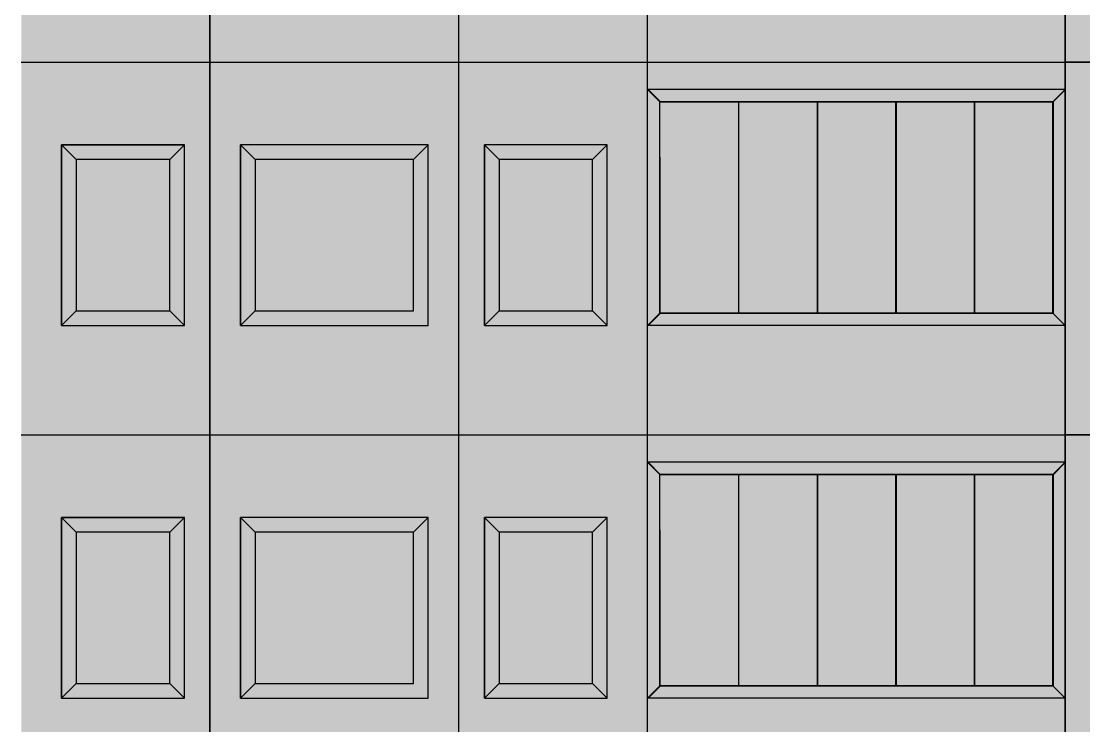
# Model space of a CAD drawing. Header units: millimetres. Extents: x -257254 to 390979, y -202328 to 355504.
# Drawn here: x 47715 to 56265, y 46753 to 52424 of the extents above; entities that cross this region are included whole.
import ezdxf

# ---------------------------------------------------------------- set-up
doc = ezdxf.new("R2010")
doc.units = ezdxf.units.MM
doc.layers.get('0').update_dxf_attribs({"lineweight": 25})
doc.layers.add('заливка', color=7, linetype='Continuous', lineweight=25)
doc.layers.add('разрез', color=40, linetype='Continuous')
doc.layers.add('фасадик', color=7, linetype='Continuous', lineweight=25, true_color=0x51362d)

# ---------------------------------------------------------------- blocks, each defined once
blk = doc.blocks.new('*U210')
for points in [[(0, 0), (988.7, 0), (988.7, 1453.5), (0, 1453.5)], [(118, 118), (870.7, 118), (870.7, 1335.5), (118, 1335.5)]]:
    blk.add_lwpolyline(points, close=True)
blk = doc.blocks.new('*U211')
for points in [[(0, 0), (1510.4, 0), (1510.4, 1453.5), (0, 1453.5)], [(118, 118), (1392.4, 118), (1392.4, 1335.5), (118, 1335.5)]]:
    blk.add_lwpolyline(points, close=True)

msp = doc.modelspace()

# ---------------------------------------------------------------- hatches: boundary and pattern name
h = msp.add_hatch(color=256)
h.dxf.hatch_style = 1
h.set_gradient(color1=(128, 128, 128), color2=(0, 255, 255), name='INVHEMISPHERICAL')
h.paths.add_polyline_path([(53487.01018, 51775.2328), (52855.01018, 51775.2328), (52855.01018, 50075.34196), (53487.01018, 50075.34196)])
h.paths.add_polyline_path([(54119.01018, 51775.2328), (53487.01018, 51775.2328), (53487.01018, 50075.34196), (54119.01018, 50075.34196)])
h.paths.add_polyline_path([(54751.01018, 51775.2328), (54119.01018, 51775.2328), (54119.01018, 50075.34196), (54751.01018, 50075.34196)])
h.paths.add_polyline_path([(55383.01018, 51775.2328), (54751.01018, 51775.2328), (54751.01018, 50075.34196), (55383.01018, 50075.34196)])
h.paths.add_polyline_path([(56015.01018, 51775.2328), (55383.01018, 51775.2328), (55383.01018, 50075.34196), (56015.01018, 50075.34196)])
h = msp.add_hatch(color=256)
h.dxf.hatch_style = 1
h.set_gradient(color1=(128, 128, 128), color2=(0, 255, 255), name='INVHEMISPHERICAL')
h.paths.add_polyline_path([(48910.25195, 51310.85472), (48157.57173, 51310.85472), (48157.57173, 50093.34196), (48910.25195, 50093.34196)])
h.paths.add_polyline_path([(50872.41495, 51310.85473), (49598.01024, 51310.85473), (49598.01024, 50093.34196), (50872.41495, 50093.34196)])
h.paths.add_polyline_path([(52312.34825, 51310.85472), (51559.66803, 51310.85472), (51559.66803, 50093.34196), (52312.34825, 50093.34196)])
h = msp.add_hatch(color=256)
h.dxf.hatch_style = 1
h.set_gradient(color1=(128, 128, 128), color2=(0, 255, 255), name='INVHEMISPHERICAL')
h.paths.add_polyline_path([(48910.25195, 51310.85472), (48157.57173, 51310.85472), (48157.57173, 50093.34196), (48910.25195, 50093.34196)])
h.paths.add_polyline_path([(50872.41495, 51310.85473), (49598.01024, 51310.85473), (49598.01024, 50093.34196), (50872.41495, 50093.34196)])
h.paths.add_polyline_path([(52312.34825, 51310.85472), (51559.66803, 51310.85472), (51559.66803, 50093.34196), (52312.34825, 50093.34196)])
h = msp.add_hatch(color=256)
h.dxf.hatch_style = 1
h.set_gradient(color1=(128, 128, 128), color2=(0, 255, 255), name='INVHEMISPHERICAL')
h.paths.add_polyline_path([(53487.01018, 48775.2328), (52855.01018, 48775.2328), (52855.01018, 47075.34196), (53487.01018, 47075.34196)])
h.paths.add_polyline_path([(54119.01018, 48775.2328), (53487.01018, 48775.2328), (53487.01018, 47075.34196), (54119.01018, 47075.34196)])
h.paths.add_polyline_path([(54751.01018, 48775.2328), (54119.01018, 48775.2328), (54119.01018, 47075.34196), (54751.01018, 47075.34196)])
h.paths.add_polyline_path([(55383.01018, 48775.2328), (54751.01018, 48775.2328), (54751.01018, 47075.34196), (55383.01018, 47075.34196)])
h.paths.add_polyline_path([(56015.01018, 48775.2328), (55383.01018, 48775.2328), (55383.01018, 47075.34196), (56015.01018, 47075.34196)])
h = msp.add_hatch(color=256)
h.dxf.hatch_style = 1
h.set_gradient(color1=(128, 128, 128), color2=(0, 255, 255), name='INVHEMISPHERICAL')
h.paths.add_polyline_path([(48910.25195, 48310.85472), (48157.57173, 48310.85472), (48157.57173, 47093.34196), (48910.25195, 47093.34196)])
h.paths.add_polyline_path([(50872.41495, 48310.85473), (49598.01024, 48310.85473), (49598.01024, 47093.34196), (50872.41495, 47093.34196)])
h.paths.add_polyline_path([(52312.34825, 48310.85472), (51559.66803, 48310.85472), (51559.66803, 47093.34196), (52312.34825, 47093.34196)])
h = msp.add_hatch(color=256)
h.dxf.hatch_style = 1
h.set_gradient(color1=(128, 128, 128), color2=(0, 255, 255), name='INVHEMISPHERICAL')
h.paths.add_polyline_path([(48910.25195, 48310.85472), (48157.57173, 48310.85472), (48157.57173, 47093.34196), (48910.25195, 47093.34196)])
h.paths.add_polyline_path([(50872.41495, 48310.85473), (49598.01024, 48310.85473), (49598.01024, 47093.34196), (50872.41495, 47093.34196)])
h.paths.add_polyline_path([(52312.34825, 48310.85472), (51559.66803, 48310.85472), (51559.66803, 47093.34196), (52312.34825, 47093.34196)])
at = {"layer": 'заливка', "true_color": 0xf7f0b5}
h = msp.add_hatch(color=254, dxfattribs=at)
h.dxf.hatch_style = 1
h.paths.add_polyline_path([(62355.01018, 43095.34196), (56115.01018, 43095.34196), (56115.01018, 40095.34196), (62355.01018, 40095.34196)])
h.paths.add_polyline_path([(58282.92745, 41013.34196), (58282.92745, 42390.85472), (58244.92745, 42428.85472), (58244.92745, 40975.34196)], flags=0)
h.paths.add_polyline_path([(58244.92745, 42428.85472), (60355.46193, 42428.85472), (60355.46193, 40975.34196), (58244.92745, 40975.34196)], flags=16)
h.paths.add_polyline_path([(59475.46982, 41013.34196), (59482.92745, 41005.11766), (59482.92745, 41013.34196)], flags=16)
h.paths.add_polyline_path([(58362.92745, 42310.85472), (59402.92745, 42310.85472), (59509.92745, 42428.85472), (59535.69016, 42390.85472), (60317.46193, 42390.85472), (60317.46193, 41013.34196), (60355.46194, 40975.34196), (59509.92745, 40975.34196), (59509.92745, 42428.85472), (59402.92745, 42310.85472), (59402.92745, 41093.34196), (58362.92745, 41093.34196)], flags=16)
h.paths.add_polyline_path([(58362.92745, 42310.85472), (59402.92745, 42310.85472), (59402.92745, 41093.34196), (58362.92745, 41093.34196)], flags=0)
h.paths.add_polyline_path([(59509.92745, 40975.34196), (59535.69016, 41013.34196), (59509.92745, 41013.34196), (59509.92745, 42390.85472), (60317.46193, 42390.85472), (60317.46193, 41013.34196), (60355.46194, 40975.34196)], flags=16)
h.paths.add_polyline_path([(59589.92745, 42310.85472), (60237.46193, 42310.85472), (60237.46193, 41093.34196), (59589.92745, 41093.34196)], flags=0)
h.paths.add_polyline_path([(62355.01018, 46095.34196), (56115.01018, 46095.34196), (56115.01018, 43095.34196), (62355.01018, 43095.34196)])
h.paths.add_polyline_path([(60317.46193, 45390.85472), (60317.46193, 44013.34196), (60355.46193, 43975.34196), (60355.46193, 43975.34196), (60355.46193, 45428.85472)], flags=0)
h.paths.add_polyline_path([(58282.92745, 44013.34196), (58282.92745, 45390.85472), (58244.92745, 45428.85472), (58244.92745, 43975.34196)], flags=16)
h.paths.add_polyline_path([(59475.46982, 44013.34196), (59482.92745, 44005.11766), (59482.92745, 44013.34196)], flags=16)
h.paths.add_polyline_path([(59402.92745, 45310.85472), (59509.92745, 45428.85472), (59535.69016, 45390.85472), (60317.46193, 45390.85472), (60317.46193, 44013.34196), (60355.46194, 43975.34196), (58244.92746, 43975.34196), (58244.92746, 43975.34196), (59509.92745, 43975.34196), (59509.92745, 45428.85472), (59402.92745, 45310.85472), (59402.92745, 44093.34196), (59402.92745, 44093.34196), (58362.92745, 44093.34196), (58362.92745, 44093.34196), (58362.92745, 45310.85472)], flags=16)
h.paths.add_polyline_path([(58362.92745, 45310.85472), (59402.92745, 45310.85472), (59402.92745, 44093.34196), (58362.92745, 44093.34196)], flags=0)
h.paths.add_polyline_path([(59589.92745, 45310.85472), (60237.46193, 45310.85472), (60237.46193, 45310.85472), (60237.46193, 44093.34196), (60237.46193, 44093.34196), (59589.92745, 44093.34196), (59589.92745, 44093.34196)], flags=0)
h.paths.add_polyline_path([(59589.92745, 44093.34196), (59589.92745, 45310.85472), (60237.46193, 45310.85472), (60237.46193, 44093.34196)], flags=0)
h.paths.add_polyline_path([(62355.01018, 49095.34196), (56115.01018, 49095.34196), (56115.01018, 46095.34196), (62355.01018, 46095.34196)])
h.paths.add_polyline_path([(58282.92745, 47013.34196), (58282.92745, 48390.85472), (58244.92745, 48428.85472), (58244.92745, 46975.34196)], flags=0)
h.paths.add_polyline_path([(58244.92745, 48428.85472), (60355.46193, 48428.85472), (60355.46193, 46975.34196), (58244.92745, 46975.34196)], flags=16)
h.paths.add_polyline_path([(59475.46982, 47013.34196), (59482.92745, 47005.11766), (59482.92745, 47013.34196)], flags=16)
h.paths.add_polyline_path([(58362.92745, 48310.85472), (59402.92745, 48310.85472), (59509.92745, 48428.85472), (59535.69016, 48390.85472), (60317.46193, 48390.85472), (60317.46193, 47013.34196), (60355.46194, 46975.34196), (59509.92745, 46975.34196), (59509.92745, 48428.85472), (59402.92745, 48310.85472), (59402.92745, 47093.34196), (58362.92745, 47093.34196)], flags=16)
h.paths.add_polyline_path([(58362.92745, 48310.85472), (59402.92745, 48310.85472), (59402.92745, 47093.34196), (58362.92745, 47093.34196)], flags=0)
h.paths.add_polyline_path([(59509.92745, 46975.34196), (59535.69016, 47013.34196), (59509.92745, 47013.34196), (59509.92745, 48390.85472), (60317.46193, 48390.85472), (60317.46193, 47013.34196), (60355.46194, 46975.34196)], flags=0)
h.paths.add_polyline_path([(59589.92745, 48310.85472), (60237.46193, 48310.85472), (60237.46193, 47093.34196), (59589.92745, 47093.34196)], flags=0)
h.paths.add_polyline_path([(62355.01018, 52095.34196), (56115.01018, 52095.34196), (56115.01018, 49095.34196), (62355.01018, 49095.34196)])
h.paths.add_polyline_path([(58282.92745, 50013.34196), (58282.92745, 51390.85472), (58244.92745, 51428.85472), (58244.92745, 49975.34196)], flags=0)
h.paths.add_polyline_path([(58244.92745, 51428.85472), (60355.46193, 51428.85472), (60355.46193, 49975.34196), (58244.92745, 49975.34196)], flags=16)
h.paths.add_polyline_path([(59475.46982, 50013.34196), (59482.92745, 50005.11766), (59482.92745, 50013.34196)], flags=16)
h.paths.add_polyline_path([(59509.92745, 49975.34196), (59509.92745, 51428.85472), (59402.92745, 51310.85472), (59402.92745, 50093.34196), (58362.92745, 50093.34196), (58362.92745, 51310.85472), (59402.92745, 51310.85472), (59509.92745, 51428.85472), (59535.69016, 51390.85472), (60317.46193, 51390.85472), (60317.46193, 50013.34196), (60355.46194, 49975.34196)], flags=16)
h.paths.add_polyline_path([(59509.92745, 49975.34196), (59535.69016, 50013.34196), (59509.92745, 50013.34196), (59509.92745, 51390.85472), (60317.46193, 51390.85472), (60317.46193, 50013.34196), (60355.46194, 49975.34196)], flags=0)
h.paths.add_polyline_path([(58362.92745, 51310.85472), (59402.92745, 51310.85472), (59402.92745, 50093.34196), (58362.92745, 50093.34196)], flags=0)
h.paths.add_polyline_path([(59589.92745, 50093.34196), (59589.92745, 51310.85472), (60237.46193, 51310.85472), (60237.46193, 50093.34196)], flags=0)
h.paths.add_polyline_path([(62355.01018, 55095.34196), (56115.01018, 55095.34196), (56115.01018, 52095.34196), (62355.01018, 52095.34196)])
h.paths.add_polyline_path([(58282.92745, 53013.34196), (58282.92745, 54390.85472), (59475.46982, 54390.85472), (59509.92745, 54428.85472), (58244.92745, 54428.85472), (58244.92745, 52975.34196)], flags=16)
h.paths.add_polyline_path([(58244.92745, 54428.85472), (60355.46193, 54428.85472), (60355.46193, 52975.34196), (58244.92745, 52975.34196)], flags=16)
h.paths.add_polyline_path([(59475.46982, 53013.34196), (59482.92745, 53005.11766), (59482.92745, 53013.34196)], flags=16)
h.paths.add_polyline_path([(58362.92745, 54310.85472), (59402.92745, 54310.85472), (59402.92745, 53093.34196), (58362.92745, 53093.34196)], flags=16)
h.paths.add_polyline_path([(59509.92745, 52975.34196), (59509.92745, 54428.85472), (59535.69016, 54390.85472), (60317.46193, 54390.85472), (60317.46193, 53013.34196), (60355.46194, 52975.34196)], flags=16)
h.paths.add_polyline_path([(59509.92745, 52975.34196), (59535.69016, 53013.34196), (59509.92745, 53013.34196), (59509.92745, 54390.85472), (60317.46193, 54390.85472), (60317.46193, 53013.34196), (60355.46194, 52975.34196)], flags=0)
h.paths.add_polyline_path([(59589.92745, 54310.85472), (60237.46193, 54310.85472), (60237.46193, 53093.34196), (59589.92745, 53093.34196)], flags=0)
h.paths.add_polyline_path([(62355.01018, 58095.34196), (56115.01018, 58095.34196), (56115.01018, 55095.34196), (62355.01018, 55095.34196)])
h.paths.add_polyline_path([(58244.92745, 57428.85472), (60355.46193, 57428.85472), (60355.46193, 55975.34196), (58244.92745, 55975.34196)], flags=16)
h.paths.add_polyline_path([(58282.92745, 57390.85472), (59482.92745, 57390.85472), (60317.46193, 57390.85472), (60317.46193, 56013.34196), (59509.92745, 56013.34196), (58282.92745, 56013.34196)], flags=0)
h.paths.add_polyline_path([(58362.92745, 57310.85472), (59402.92745, 57310.85472), (59402.92745, 56093.34196), (58362.92745, 56093.34196)], flags=0)
h.paths.add_polyline_path([(59589.92745, 57310.85472), (60237.46193, 57310.85472), (60237.46193, 56093.34196), (59589.92745, 56093.34196)], flags=0)
h.paths.add_polyline_path([(62355.01018, 61095.34196), (56115.01018, 61095.34196), (56115.01018, 58095.34196), (62355.01018, 58095.34196)])
h.paths.add_polyline_path([(58244.92745, 60428.85472), (60355.46193, 60428.85472), (60355.46193, 58975.34196), (58244.92745, 58975.34196)], flags=16)
h.paths.add_polyline_path([(58282.92745, 60390.85472), (59482.92745, 60390.85472), (60317.46193, 60390.85472), (60317.46193, 59013.34196), (59509.92745, 59013.34196), (58282.92745, 59013.34196)], flags=0)
h.paths.add_polyline_path([(58362.92745, 60310.85472), (59402.92745, 60310.85472), (59402.92745, 59093.34196), (58362.92745, 59093.34196)], flags=0)
h.paths.add_polyline_path([(59589.92745, 60310.85472), (60237.46193, 60310.85472), (60237.46193, 59093.34196), (59589.92745, 59093.34196)], flags=0)
h.paths.add_polyline_path([(62355.01018, 64095.34196), (56115.01018, 64095.34196), (56115.01018, 61095.34196), (62355.01018, 61095.34196)])
h.paths.add_polyline_path([(58244.92745, 63428.85472), (60355.46193, 63428.85472), (60355.46193, 61975.34196), (58244.92745, 61975.34196)], flags=16)
h.paths.add_polyline_path([(58282.92745, 63390.85472), (59482.92745, 63390.85472), (60317.46193, 63390.85472), (60317.46193, 62013.34196), (59509.92745, 62013.34196), (58282.92745, 62013.34196)], flags=0)
h.paths.add_polyline_path([(58362.92745, 63310.85472), (59402.92745, 63310.85472), (59402.92745, 62093.34196), (58362.92745, 62093.34196)], flags=0)
h.paths.add_polyline_path([(59589.92745, 63310.85472), (60237.46193, 63310.85472), (60237.46193, 62093.34196), (59589.92745, 62093.34196)], flags=0)
at = {"layer": 'заливка', "transparency": 33554687}
h = msp.add_hatch(color=256, dxfattribs=at)
h.dxf.hatch_style = 1
h.set_gradient(color1=(82, 71, 46), color2=(247, 240, 181), name='CYLINDER')
h.paths.add_polyline_path([(49235.01018, 52095.34196), (49235.01018, 55095.34196), (47715.01018, 55095.34196), (47715.01018, 52095.34196)])
h.paths.add_polyline_path([(48910.25195, 54310.85472), (49028.25195, 54428.85472), (48910.25195, 54428.85472), (48910.25195, 53093.34196), (49028.25195, 52975.44227), (49028.25195, 53093.34196), (48157.57173, 53093.34196), (48039.57173, 52975.34196), (48157.57173, 52975.34196), (48157.57173, 54310.85472), (48039.57173, 54428.85471), (48039.57173, 54310.85472)], flags=0)
h.paths.add_polyline_path([(48039.57173, 52975.34196), (48039.57173, 54428.85472), (49028.25195, 54428.85472), (49028.25195, 52975.34196)], flags=16)
h.paths.add_polyline_path([(51235.01018, 55095.34196), (51235.01018, 52095.34196), (52755.01018, 52095.34196), (52755.01018, 55095.34196)])
h.paths.add_polyline_path([(52312.34825, 54310.85472), (52430.34825, 54428.85472), (52312.34825, 54428.85472), (52312.34825, 53093.34196), (52430.34825, 52975.44227), (52430.34825, 53093.34196), (51559.66803, 53093.34196), (51441.66803, 52975.34196), (51559.66803, 52975.34196), (51559.66803, 54310.85472), (51441.66803, 54428.85471), (51441.66803, 54310.85472)], flags=0)
h.paths.add_polyline_path([(51441.66803, 52975.34196), (51441.66803, 54428.85472), (52430.34825, 54428.85472), (52430.34825, 52975.34196)], flags=16)
at = {"layer": 'заливка', "true_color": 0xf7f0b5}
h = msp.add_hatch(color=254, dxfattribs=at)
h.dxf.hatch_style = 1
h.paths.add_polyline_path([(51235.01018, 55095.34196), (49235.01018, 55095.34196), (49235.01018, 52095.34196), (51235.01018, 52095.34196)])
h.paths.add_polyline_path([(49598.01024, 53093.34196), (49598.01024, 54310.85473), (49480.01024, 54428.85471), (49480.01024, 52975.34197)], flags=16)
h.paths.add_polyline_path([(51235.01018, 52095.34196), (49235.01018, 52095.34196), (49235.01018, 49095.34196), (51235.01018, 49095.34196)])
h.paths.add_polyline_path([(49598.01024, 50093.34196), (49598.01024, 51310.85473), (49480.01024, 51428.85471), (49480.01024, 49975.34197)], flags=16)
h.paths.add_polyline_path([(51235.01018, 49095.34196), (49235.01018, 49095.34196), (49235.01018, 46095.34196), (51235.01018, 46095.34196)])
h.paths.add_polyline_path([(49598.01024, 47093.34196), (49598.01024, 48310.85473), (49480.01024, 48428.85471), (49480.01024, 46975.34197)], flags=16)
h.paths.add_polyline_path([(51235.01018, 46095.34196), (49235.01018, 46095.34196), (49235.01018, 43095.34196), (51235.01018, 43095.34196)])
h.paths.add_polyline_path([(49598.01024, 44093.34196), (49598.01024, 45310.85473), (49480.01024, 45428.85471), (49480.01024, 43975.34197)], flags=16)
at = {"layer": 'заливка'}
h = msp.add_hatch(color=256, dxfattribs=at)
h.dxf.hatch_style = 1
h.set_gradient(color2=(111, 96, 62), name='CYLINDER')
h.paths.add_polyline_path([(56115.01018, 52095.34196), (56115.01018, 52975.34196), (52755.01018, 52975.34196), (52755.01018, 52095.34196)])
at = {"layer": 'заливка', "transparency": 33554687}
h = msp.add_hatch(color=256, dxfattribs=at)
h.dxf.hatch_style = 1
h.set_gradient(color1=(82, 71, 46), color2=(247, 240, 181), name='CYLINDER')
h.paths.add_polyline_path([(49235.01018, 49095.34196), (49235.01018, 52095.34196), (47715.01018, 52095.34196), (47715.01018, 49095.34196)])
h.paths.add_polyline_path([(48910.25195, 51310.85472), (49028.25195, 51428.85472), (48910.25195, 51428.85472), (48910.25195, 50093.34196), (49028.25195, 49975.44227), (49028.25195, 50093.34196), (48157.57173, 50093.34196), (48039.57173, 49975.34196), (48157.57173, 49975.34196), (48157.57173, 51310.85472), (48039.57173, 51428.85471), (48039.57173, 51310.85472)], flags=0)
h.paths.add_polyline_path([(48039.57173, 49975.34196), (48039.57173, 51428.85472), (49028.25195, 51428.85472), (49028.25195, 49975.34196)], flags=16)
h.paths.add_polyline_path([(51235.01018, 52095.34196), (51235.01018, 49095.34196), (52755.01018, 49095.34196), (52755.01018, 52095.34196)])
h.paths.add_polyline_path([(52312.34825, 51310.85472), (52430.34825, 51428.85472), (52312.34825, 51428.85472), (52312.34825, 50093.34196), (52430.34825, 49975.44227), (52430.34825, 50093.34196), (51559.66803, 50093.34196), (51441.66803, 49975.34196), (51559.66803, 49975.34196), (51559.66803, 51310.85472), (51441.66803, 51428.85471), (51441.66803, 51310.85472)], flags=0)
h.paths.add_polyline_path([(51441.66803, 49975.34196), (51441.66803, 51428.85472), (52430.34825, 51428.85472), (52430.34825, 49975.34196)], flags=16)
at = {"layer": 'заливка', "true_color": 0x52472e}
h = msp.add_hatch(color=49, dxfattribs=at)
h.dxf.hatch_style = 1
h.set_gradient(color2=(111, 96, 62), name='CYLINDER')
h.paths.add_polyline_path([(56115.01018, 52095.34196), (52755.01018, 52095.34196), (52755.01018, 51847.73095), (56115.01018, 51847.73095)])
at = {"layer": 'заливка'}
h = msp.add_hatch(color=256, dxfattribs=at)
h.dxf.hatch_style = 1
h.set_gradient(color2=(111, 96, 62), name='CYLINDER')
h.paths.add_polyline_path([(56115.01018, 49095.34196), (56115.01018, 49975.34196), (52755.01018, 49975.34196), (52755.01018, 49095.34196)])
at = {"layer": 'заливка', "transparency": 33554687}
h = msp.add_hatch(color=256, dxfattribs=at)
h.dxf.hatch_style = 1
h.set_gradient(color1=(82, 71, 46), color2=(247, 240, 181), name='CYLINDER')
h.paths.add_polyline_path([(49235.01018, 46095.34196), (49235.01018, 49095.34196), (47715.01018, 49095.34196), (47715.01018, 46095.34196)])
h.paths.add_polyline_path([(48910.25195, 48310.85472), (49028.25195, 48428.85472), (48910.25195, 48428.85472), (48910.25195, 47093.34196), (49028.25195, 46975.44227), (49028.25195, 47093.34196), (48157.57173, 47093.34196), (48039.57173, 46975.34196), (48157.57173, 46975.34196), (48157.57173, 48310.85472), (48039.57173, 48428.85471), (48039.57173, 48310.85472)], flags=0)
h.paths.add_polyline_path([(48039.57173, 46975.34196), (48039.57173, 48428.85472), (49028.25195, 48428.85472), (49028.25195, 46975.34196)], flags=16)
h.paths.add_polyline_path([(51235.01018, 49095.34196), (51235.01018, 46095.34196), (52755.01018, 46095.34196), (52755.01018, 49095.34196)])
h.paths.add_polyline_path([(52312.34825, 48310.85472), (52430.34825, 48428.85472), (52312.34825, 48428.85472), (52312.34825, 47093.34196), (52430.34825, 46975.44227), (52430.34825, 47093.34196), (51559.66803, 47093.34196), (51441.66803, 46975.34196), (51559.66803, 46975.34196), (51559.66803, 48310.85472), (51441.66803, 48428.85471), (51441.66803, 48310.85472)], flags=0)
h.paths.add_polyline_path([(51441.66803, 46975.34196), (51441.66803, 48428.85472), (52430.34825, 48428.85472), (52430.34825, 46975.34196)], flags=16)
at = {"layer": 'заливка', "true_color": 0x52472e}
h = msp.add_hatch(color=49, dxfattribs=at)
h.dxf.hatch_style = 1
h.set_gradient(color2=(111, 96, 62), name='CYLINDER')
h.paths.add_polyline_path([(56115.01018, 49095.34196), (52755.01018, 49095.34196), (52755.01018, 48847.73095), (56115.01018, 48847.73095)])
at = {"layer": 'заливка'}
h = msp.add_hatch(color=256, dxfattribs=at)
h.dxf.hatch_style = 1
h.set_gradient(color2=(111, 96, 62), name='CYLINDER')
h.paths.add_polyline_path([(56115.01018, 46095.34196), (56115.01018, 46975.34196), (52755.01018, 46975.34196), (52755.01018, 46095.34196)])
at = {"layer": 'фасадик', "true_color": 0xcda56a}
h = msp.add_hatch(color=33, dxfattribs=at)
h.dxf.hatch_style = 1
h.paths.add_polyline_path([(56118.57679, 51874.04491), (52758.57679, 51874.04491), (52858.57679, 51774.04491), (56018.57679, 51774.04491)])
h.paths.add_polyline_path([(52858.57679, 51774.04491), (52758.57679, 51874.04491), (52758.57679, 49974.15407), (52858.57679, 50074.15407), (52858.57679, 51327.66683)])
h.paths.add_polyline_path([(56018.57679, 50074.15407), (52858.57679, 50074.15407), (52758.57679, 49974.15407), (56118.57679, 49974.15407)])
h.paths.add_polyline_path([(56118.57679, 51427.66683), (56118.57679, 51874.04491), (56018.57679, 51774.04491), (56018.57679, 50074.15407), (56118.57679, 49974.15407)])
at = {"layer": 'фасадик'}
h = msp.add_hatch(color=256, dxfattribs=at)
h.dxf.hatch_style = 1
h.paths.add_polyline_path([(49028.25195, 51428.85472), (48039.57173, 51428.85472), (48039.57173, 49975.34196), (49028.25195, 49975.34196)])
h.paths.add_polyline_path([(48157.57173, 51310.85472), (48910.25195, 51310.85472), (48910.25195, 50093.34196), (48157.57173, 50093.34196)], flags=16)
h.paths.add_polyline_path([(50990.01013, 51428.85473), (49480.01024, 51428.85473), (49480.01024, 49975.34196), (50990.01013, 49975.34196)])
h.paths.add_polyline_path([(49598.01024, 51310.85473), (50872.41495, 51310.85473), (50872.41495, 50093.34196), (49598.01024, 50093.34196)], flags=16)
h.paths.add_polyline_path([(52430.34825, 51428.85472), (51441.66803, 51428.85472), (51441.66803, 49975.34196), (52430.34825, 49975.34196)])
h.paths.add_polyline_path([(51559.66803, 51310.85472), (52312.34825, 51310.85472), (52312.34825, 50093.34196), (51559.66803, 50093.34196)], flags=16)
h = msp.add_hatch(color=256, dxfattribs=at)
h.dxf.hatch_style = 1
h.paths.add_polyline_path([(49028.25195, 51428.85471), (48039.57173, 51428.85471), (48039.57173, 49975.34195), (49028.25195, 49975.34195)])
h.paths.add_polyline_path([(48157.57173, 51310.85471), (48910.25195, 51310.85471), (48910.25195, 50093.34195), (48157.57173, 50093.34195)], flags=16)
h.paths.add_polyline_path([(50990.01013, 51428.85472), (49480.01024, 51428.85472), (49480.01024, 49975.34195), (50990.01013, 49975.34195)])
h.paths.add_polyline_path([(49598.01024, 51310.85472), (50872.41495, 51310.85472), (50872.41495, 50093.34195), (49598.01024, 50093.34195)], flags=16)
h.paths.add_polyline_path([(52430.34825, 51428.85471), (51441.66803, 51428.85471), (51441.66803, 49975.34195), (52430.34825, 49975.34195)])
h.paths.add_polyline_path([(51559.66803, 51310.85471), (52312.34825, 51310.85471), (52312.34825, 50093.34195), (51559.66803, 50093.34195)], flags=16)
h = msp.add_hatch(color=256, dxfattribs=at)
h.dxf.hatch_style = 1
h.paths.add_polyline_path([(49028.25195, 51428.85471), (48039.57173, 51428.85471), (48039.57173, 49975.34195), (49028.25195, 49975.34195)])
h.paths.add_polyline_path([(48157.57173, 51310.85471), (48910.25195, 51310.85471), (48910.25195, 50093.34195), (48157.57173, 50093.34195)], flags=16)
h.paths.add_polyline_path([(50990.01013, 51428.85472), (49480.01024, 51428.85472), (49480.01024, 49975.34195), (50990.01013, 49975.34195)])
h.paths.add_polyline_path([(49598.01024, 51310.85472), (50872.41495, 51310.85472), (50872.41495, 50093.34195), (49598.01024, 50093.34195)], flags=16)
h.paths.add_polyline_path([(52430.34825, 51428.85471), (51441.66803, 51428.85471), (51441.66803, 49975.34195), (52430.34825, 49975.34195)])
h.paths.add_polyline_path([(51559.66803, 51310.85471), (52312.34825, 51310.85471), (52312.34825, 50093.34195), (51559.66803, 50093.34195)], flags=16)
h = msp.add_hatch(color=256, dxfattribs=at)
h.dxf.hatch_style = 1
h.paths.add_polyline_path([(49028.25195, 51428.85471), (48039.57173, 51428.85471), (48039.57173, 49975.34195), (49028.25195, 49975.34195)])
h.paths.add_polyline_path([(48157.57173, 51310.85471), (48910.25195, 51310.85471), (48910.25195, 50093.34195), (48157.57173, 50093.34195)], flags=16)
h.paths.add_polyline_path([(50990.01013, 51428.85472), (49480.01024, 51428.85472), (49480.01024, 49975.34195), (50990.01013, 49975.34195)])
h.paths.add_polyline_path([(49598.01024, 51310.85472), (50872.41495, 51310.85472), (50872.41495, 50093.34195), (49598.01024, 50093.34195)], flags=16)
h.paths.add_polyline_path([(52430.34825, 51428.85471), (51441.66803, 51428.85471), (51441.66803, 49975.34195), (52430.34825, 49975.34195)])
h.paths.add_polyline_path([(51559.66803, 51310.85471), (52312.34825, 51310.85471), (52312.34825, 50093.34195), (51559.66803, 50093.34195)], flags=16)
at = {"layer": 'фасадик', "true_color": 0xcda56a}
h = msp.add_hatch(color=33, dxfattribs=at)
h.dxf.hatch_style = 1
h.paths.add_polyline_path([(56118.57679, 48874.04491), (52758.57679, 48874.04491), (52858.57679, 48774.04491), (56018.57679, 48774.04491)])
h.paths.add_polyline_path([(52858.57679, 48774.04491), (52758.57679, 48874.04491), (52758.57679, 46974.15407), (52858.57679, 47074.15407), (52858.57679, 48327.66683)])
h.paths.add_polyline_path([(56018.57679, 47074.15407), (52858.57679, 47074.15407), (52758.57679, 46974.15407), (56118.57679, 46974.15407)])
h.paths.add_polyline_path([(56118.57679, 48427.66683), (56118.57679, 48874.04491), (56018.57679, 48774.04491), (56018.57679, 47074.15407), (56118.57679, 46974.15407)])
at = {"layer": 'фасадик'}
h = msp.add_hatch(color=256, dxfattribs=at)
h.dxf.hatch_style = 1
h.paths.add_polyline_path([(49028.25195, 48428.85472), (48039.57173, 48428.85472), (48039.57173, 46975.34196), (49028.25195, 46975.34196)])
h.paths.add_polyline_path([(48157.57173, 48310.85472), (48910.25195, 48310.85472), (48910.25195, 47093.34196), (48157.57173, 47093.34196)], flags=16)
h.paths.add_polyline_path([(50990.01013, 48428.85473), (49480.01024, 48428.85473), (49480.01024, 46975.34196), (50990.01013, 46975.34196)])
h.paths.add_polyline_path([(49598.01024, 48310.85473), (50872.41495, 48310.85473), (50872.41495, 47093.34196), (49598.01024, 47093.34196)], flags=16)
h.paths.add_polyline_path([(52430.34825, 48428.85472), (51441.66803, 48428.85472), (51441.66803, 46975.34196), (52430.34825, 46975.34196)])
h.paths.add_polyline_path([(51559.66803, 48310.85472), (52312.34825, 48310.85472), (52312.34825, 47093.34196), (51559.66803, 47093.34196)], flags=16)
h = msp.add_hatch(color=256, dxfattribs=at)
h.dxf.hatch_style = 1
h.paths.add_polyline_path([(49028.25195, 48428.85471), (48039.57173, 48428.85471), (48039.57173, 46975.34195), (49028.25195, 46975.34195)])
h.paths.add_polyline_path([(48157.57173, 48310.85471), (48910.25195, 48310.85471), (48910.25195, 47093.34195), (48157.57173, 47093.34195)], flags=16)
h.paths.add_polyline_path([(50990.01013, 48428.85472), (49480.01024, 48428.85472), (49480.01024, 46975.34195), (50990.01013, 46975.34195)])
h.paths.add_polyline_path([(49598.01024, 48310.85472), (50872.41495, 48310.85472), (50872.41495, 47093.34195), (49598.01024, 47093.34195)], flags=16)
h.paths.add_polyline_path([(52430.34825, 48428.85471), (51441.66803, 48428.85471), (51441.66803, 46975.34195), (52430.34825, 46975.34195)])
h.paths.add_polyline_path([(51559.66803, 48310.85471), (52312.34825, 48310.85471), (52312.34825, 47093.34195), (51559.66803, 47093.34195)], flags=16)
h = msp.add_hatch(color=256, dxfattribs=at)
h.dxf.hatch_style = 1
h.paths.add_polyline_path([(49028.25195, 48428.85471), (48039.57173, 48428.85471), (48039.57173, 46975.34195), (49028.25195, 46975.34195)])
h.paths.add_polyline_path([(48157.57173, 48310.85471), (48910.25195, 48310.85471), (48910.25195, 47093.34195), (48157.57173, 47093.34195)], flags=16)
h.paths.add_polyline_path([(50990.01013, 48428.85472), (49480.01024, 48428.85472), (49480.01024, 46975.34195), (50990.01013, 46975.34195)])
h.paths.add_polyline_path([(49598.01024, 48310.85472), (50872.41495, 48310.85472), (50872.41495, 47093.34195), (49598.01024, 47093.34195)], flags=16)
h.paths.add_polyline_path([(52430.34825, 48428.85471), (51441.66803, 48428.85471), (51441.66803, 46975.34195), (52430.34825, 46975.34195)])
h.paths.add_polyline_path([(51559.66803, 48310.85471), (52312.34825, 48310.85471), (52312.34825, 47093.34195), (51559.66803, 47093.34195)], flags=16)
h = msp.add_hatch(color=256, dxfattribs=at)
h.dxf.hatch_style = 1
h.paths.add_polyline_path([(49028.25195, 48428.85471), (48039.57173, 48428.85471), (48039.57173, 46975.34195), (49028.25195, 46975.34195)])
h.paths.add_polyline_path([(48157.57173, 48310.85471), (48910.25195, 48310.85471), (48910.25195, 47093.34195), (48157.57173, 47093.34195)], flags=16)
h.paths.add_polyline_path([(50990.01013, 48428.85472), (49480.01024, 48428.85472), (49480.01024, 46975.34195), (50990.01013, 46975.34195)])
h.paths.add_polyline_path([(49598.01024, 48310.85472), (50872.41495, 48310.85472), (50872.41495, 47093.34195), (49598.01024, 47093.34195)], flags=16)
h.paths.add_polyline_path([(52430.34825, 48428.85471), (51441.66803, 48428.85471), (51441.66803, 46975.34195), (52430.34825, 46975.34195)])
h.paths.add_polyline_path([(51559.66803, 48310.85471), (52312.34825, 48310.85471), (52312.34825, 47093.34195), (51559.66803, 47093.34195)], flags=16)

# ---------------------------------------------------------------- linework, layer by layer
at = {"layer": 'разрез'}
for p, q in [((56015.01018, 51775.2328), (56115.01018, 51875.2328)), ((52855.01018, 50075.34196), (52755.01018, 49975.34196)), ((56015.01018, 50075.34196), (56115.01018, 49975.34196)), ((56015.01018, 48775.2328), (56115.01018, 48875.2328)), ((52855.01018, 47075.34196), (52755.01018, 46975.34196)), ((56015.01018, 47075.34196), (56115.01018, 46975.34196))]:
    msp.add_line(p, q, dxfattribs=at)
at = {"layer": 'фасадик'}
for p, q in [((49235.01018, 35975.34196), (49229.46357, 67202.93321)), ((51235.01018, 35975.34196), (51235.01018, 67202.93321)), ((52755.01018, 35975.34196), (52755.01018, 67202.93321)), ((56115.01018, 35975.34196), (56115.01018, 67202.93321)), ((56115.01018, 67202.93321), (56115.01018, 35975.34196)), ((49235.01018, 35975.34196), (49235.01018, 64095.34196)), ((51235.01018, 35975.34196), (51235.01018, 64095.34196)), ((47715.01018, 52095.34196), (62355.01018, 52095.34196)), ((47715.01018, 52095.34196), (52755.01018, 52095.34196)), ((47715.01018, 52095.34196), (52755.01018, 52095.34196)), ((56115.01018, 52095.34196), (62355.01018, 52095.34196)), ((62355.01018, 52095.34196), (56115.01018, 52095.34196)), ((56115.01018, 51875.2328), (52755.01018, 51875.2328)), ((52858.57679, 51774.04491), (52758.57679, 51874.04491)), ((56018.57679, 51774.04491), (56118.57679, 51874.04491)), ((56015.01018, 51775.2328), (52855.01018, 51775.2328)), ((52855.01018, 50075.34196), (52855.01018, 51775.2328)), ((52855.01018, 50075.34196), (52855.01018, 51775.2328)), ((53487.01018, 51775.2328), (53487.01018, 50075.34196)), ((53490.57679, 50074.15407), (53490.57679, 51774.04491)), ((54119.01018, 51775.2328), (54119.01018, 50075.34196)), ((54122.57679, 51774.04491), (54122.57679, 50074.15407)), ((54751.01018, 51775.2328), (54751.01018, 50075.34196)), ((54754.57679, 51774.04491), (54754.57679, 50074.15407)), ((55383.01018, 51775.2328), (55383.01018, 50075.34196)), ((55386.57679, 51774.04491), (55386.57679, 50074.15407)), ((56015.01018, 50075.34196), (56015.01018, 51775.2328)), ((56018.57679, 51774.04491), (56018.57679, 50074.15407)), ((48039.57172, 49975.34196), (48039.57172, 51428.85472)), ((48039.57172, 51428.85472), (48157.57173, 51310.85472)), ((48039.57173, 49975.34196), (48039.57172, 51428.85472)), ((48039.57172, 51428.85472), (49028.25195, 51428.75441)), ((48039.57172, 49975.34196), (48039.57172, 51428.85472)), ((48039.57172, 51428.85472), (48157.57173, 51310.85472)), ((48039.57173, 49975.34196), (48039.57172, 51428.85472)), ((48039.57172, 51428.85472), (49028.25195, 51428.75441)), ((48910.25195, 51310.85472), (49028.35234, 51428.85472)), ((48910.25195, 51310.85472), (49028.35234, 51428.85472)), ((49028.35234, 49975.34196), (49028.35234, 51428.85472)), ((49028.35234, 49975.34196), (49028.35234, 51428.85472)), ((49480.01023, 49975.34196), (49480.01023, 51428.85472)), ((49480.01023, 51428.85472), (49598.01024, 51310.85473)), ((49480.01023, 49975.34196), (49480.01023, 51428.85472)), ((49480.01023, 51428.85472), (49598.01024, 51310.85473)), ((50872.41495, 51310.85473), (50990.01013, 51428.85472)), ((50872.41495, 51310.85473), (50990.01013, 51428.85472)), ((50990.01013, 49975.34196), (50990.01013, 51428.85472)), ((50990.01013, 49975.34196), (50990.01013, 51428.85472)), ((51441.66802, 49975.34196), (51441.66802, 51428.85472)), ((51441.66802, 49975.34196), (51441.66802, 51428.85472)), ((51441.66802, 49975.34196), (51441.66802, 51428.85472)), ((51441.66802, 49975.34196), (51441.66802, 51428.85472)), ((51441.66803, 51428.85472), (51559.66803, 51310.85472)), ((51441.66803, 51428.85472), (51559.66803, 51310.85472)), ((52312.34825, 51310.85472), (52430.34825, 51428.85472)), ((52312.34825, 51310.85472), (52430.34825, 51428.85472)), ((52430.44864, 49975.34196), (52430.44864, 51428.85472)), ((52430.44864, 49975.34196), (52430.44864, 51428.85472)), ((52430.44864, 49975.34196), (52430.44864, 51428.85472)), ((52430.44864, 49975.34196), (52430.44864, 51428.85472)), ((50872.41495, 51310.85473), (49598.01024, 51310.85473)), ((49598.01024, 51310.85473), (49598.01024, 50093.34196)), ((50872.41495, 51310.85473), (49598.01024, 51310.85473)), ((49598.01024, 51310.85473), (49598.01024, 50093.34196)), ((50872.41495, 50093.34196), (50872.41495, 51310.85473)), ((50872.41495, 50093.34196), (50872.41495, 51310.85473)), ((52855.01018, 51328.85472), (52855.01018, 50075.34196)), ((48157.57173, 50093.34196), (48039.57173, 49975.34196)), ((48157.57173, 50093.34196), (48039.57173, 49975.34196)), ((49028.25195, 49975.34196), (48910.25195, 50093.34196)), ((49028.25195, 49975.34196), (48910.25195, 50093.34196)), ((49480.01023, 49975.34196), (49598.01024, 50093.34196)), ((49480.01023, 49975.34196), (49598.01024, 50093.34196)), ((51441.66803, 49975.34196), (51559.66803, 50093.34196)), ((51441.66803, 49975.34196), (51559.66803, 50093.34196)), ((52312.34825, 50093.34196), (52430.44864, 49975.34196)), ((52312.34825, 50093.34196), (52430.44864, 49975.34196)), ((52858.57679, 50074.15407), (52758.57679, 49974.15407)), ((56015.01018, 50075.34196), (52855.01018, 50075.34196)), ((52858.57679, 50074.15407), (56018.57679, 50074.15407)), ((56015.01018, 50075.34196), (56115.01018, 49975.34196)), ((56115.01018, 49975.34196), (52755.01018, 49975.34196)), ((56115.01018, 49975.34196), (52755.01018, 49975.34196)), ((47715.01018, 49095.34196), (62355.01018, 49095.34196)), ((47715.01018, 49095.34196), (52755.01018, 49095.34196)), ((47715.01018, 49095.34196), (52755.01018, 49095.34196)), ((56115.01018, 49095.34196), (62355.01018, 49095.34196)), ((62355.01018, 49095.34196), (56115.01018, 49095.34196)), ((56115.01018, 48875.2328), (52755.01018, 48875.2328)), ((52858.57679, 48774.04491), (52758.57679, 48874.04491)), ((56018.57679, 48774.04491), (56118.57679, 48874.04491)), ((56015.01018, 48775.2328), (52855.01018, 48775.2328)), ((52855.01018, 47075.34196), (52855.01018, 48775.2328)), ((52855.01018, 47075.34196), (52855.01018, 48775.2328)), ((53487.01018, 48775.2328), (53487.01018, 47075.34196)), ((53490.57679, 47074.15407), (53490.57679, 48774.04491)), ((54119.01018, 48775.2328), (54119.01018, 47075.34196)), ((54122.57679, 48774.04491), (54122.57679, 47074.15407)), ((54751.01018, 48775.2328), (54751.01018, 47075.34196)), ((54754.57679, 48774.04491), (54754.57679, 47074.15407)), ((55383.01018, 48775.2328), (55383.01018, 47075.34196)), ((55386.57679, 48774.04491), (55386.57679, 47074.15407)), ((56015.01018, 47075.34196), (56015.01018, 48775.2328)), ((56018.57679, 48774.04491), (56018.57679, 47074.15407)), ((48039.57172, 46975.34196), (48039.57172, 48428.85472)), ((48039.57172, 48428.85472), (48157.57173, 48310.85472)), ((48039.57173, 46975.34196), (48039.57172, 48428.85472)), ((48039.57172, 48428.85472), (49028.25195, 48428.75441)), ((48039.57172, 46975.34196), (48039.57172, 48428.85472)), ((48039.57172, 48428.85472), (48157.57173, 48310.85472)), ((48039.57173, 46975.34196), (48039.57172, 48428.85472)), ((48039.57172, 48428.85472), (49028.25195, 48428.75441)), ((48910.25195, 48310.85472), (49028.35234, 48428.85472)), ((48910.25195, 48310.85472), (49028.35234, 48428.85472)), ((49028.35234, 46975.34196), (49028.35234, 48428.85472)), ((49028.35234, 46975.34196), (49028.35234, 48428.85472)), ((49480.01023, 46975.34196), (49480.01023, 48428.85472)), ((49480.01023, 48428.85472), (49598.01024, 48310.85473)), ((49480.01023, 46975.34196), (49480.01023, 48428.85472)), ((49480.01023, 48428.85472), (49598.01024, 48310.85473)), ((50872.41495, 48310.85473), (50990.01013, 48428.85472)), ((50872.41495, 48310.85473), (50990.01013, 48428.85472)), ((50990.01013, 46975.34196), (50990.01013, 48428.85472)), ((50990.01013, 46975.34196), (50990.01013, 48428.85472)), ((51441.66802, 46975.34196), (51441.66802, 48428.85472)), ((51441.66802, 46975.34196), (51441.66802, 48428.85472)), ((51441.66802, 46975.34196), (51441.66802, 48428.85472)), ((51441.66802, 46975.34196), (51441.66802, 48428.85472)), ((51441.66803, 48428.85472), (51559.66803, 48310.85472)), ((51441.66803, 48428.85472), (51559.66803, 48310.85472)), ((52312.34825, 48310.85472), (52430.34825, 48428.85472)), ((52312.34825, 48310.85472), (52430.34825, 48428.85472)), ((52430.44864, 46975.34196), (52430.44864, 48428.85472)), ((52430.44864, 46975.34196), (52430.44864, 48428.85472)), ((52430.44864, 46975.34196), (52430.44864, 48428.85472)), ((52430.44864, 46975.34196), (52430.44864, 48428.85472)), ((50872.41495, 48310.85473), (49598.01024, 48310.85473)), ((49598.01024, 48310.85473), (49598.01024, 47093.34196)), ((50872.41495, 48310.85473), (49598.01024, 48310.85473)), ((49598.01024, 48310.85473), (49598.01024, 47093.34196)), ((50872.41495, 47093.34196), (50872.41495, 48310.85473)), ((50872.41495, 47093.34196), (50872.41495, 48310.85473)), ((52855.01018, 48328.85472), (52855.01018, 47075.34196)), ((48157.57173, 47093.34196), (48039.57173, 46975.34196)), ((48157.57173, 47093.34196), (48039.57173, 46975.34196)), ((49028.25195, 46975.34196), (48910.25195, 47093.34196)), ((49028.25195, 46975.34196), (48910.25195, 47093.34196)), ((49480.01023, 46975.34196), (49598.01024, 47093.34196)), ((49480.01023, 46975.34196), (49598.01024, 47093.34196)), ((51441.66803, 46975.34196), (51559.66803, 47093.34196)), ((51441.66803, 46975.34196), (51559.66803, 47093.34196)), ((52312.34825, 47093.34196), (52430.44864, 46975.34196)), ((52312.34825, 47093.34196), (52430.44864, 46975.34196)), ((52858.57679, 47074.15407), (52758.57679, 46974.15407)), ((56015.01018, 47075.34196), (52855.01018, 47075.34196)), ((52858.57679, 47074.15407), (56018.57679, 47074.15407)), ((56015.01018, 47075.34196), (56115.01018, 46975.34196)), ((56115.01018, 46975.34196), (52755.01018, 46975.34196)), ((56115.01018, 46975.34196), (52755.01018, 46975.34196))]:
    msp.add_line(p, q, dxfattribs=at)
at = {"layer": 'фасадик', "color": 27, "true_color": 0x775728}
for p, q in [((52755.01018, 51875.2328), (52855.01018, 51775.2328)), ((52855.01018, 51775.2328), (56015.01018, 51775.2328)), ((52755.01018, 48875.2328), (52855.01018, 48775.2328)), ((52855.01018, 48775.2328), (56015.01018, 48775.2328))]:
    msp.add_line(p, q, dxfattribs=at)

# ---------------------------------------------------------------- block references
at = {"layer": 'фасадик', "ltscale": 100}
for name, p in [('*U210', (48039.57172, 49975.34196)), ('*U210', (48039.57172, 49975.34196)), ('*U211', (49480.01023, 49975.34196)), ('*U211', (49480.01023, 49975.34196)), ('*U210', (51441.66802, 49975.34196)), ('*U210', (51441.66802, 49975.34196)), ('*U210', (48039.57172, 46975.34196)), ('*U210', (48039.57172, 46975.34196)), ('*U211', (49480.01023, 46975.34196)), ('*U211', (49480.01023, 46975.34196)), ('*U210', (51441.66802, 46975.34196)), ('*U210', (51441.66802, 46975.34196))]:
    msp.add_blockref(name, p, dxfattribs=at)

doc.saveas('drawing.dxf')
